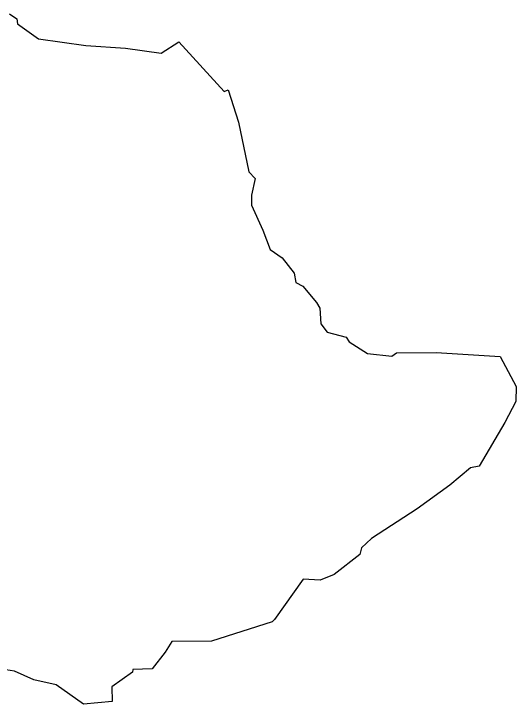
# Model space of a CAD drawing. Header units: metres. Extents: x 315389 to 321562, y 1890979 to 1895561.
# Drawn here: x 318476 to 321562, y 1891079 to 1895318 of the extents above; entities that cross this region are included whole.
import ezdxf

# ---------------------------------------------------------------- set-up
doc = ezdxf.new("R2010")
doc.units = ezdxf.units.M
doc.layers.add('VILLAGE BOUNDRY', color=3, linetype='Continuous')

msp = doc.modelspace()

# ---------------------------------------------------------------- linework, layer by layer
at = {"layer": 'VILLAGE BOUNDRY', "color": 3, "flags": 128}
msp.add_lwpolyline([(319381, 1895076.4), (319490.3, 1895145.4)], dxfattribs=at)
at = {"layer": 'VILLAGE BOUNDRY', "color": 3}
for points in [[(318450.2, 1895318.3, 0), (318493.5, 1895287.9, 0), (318497.9, 1895257.1, 0), (318628.1, 1895164.6, 0), (318918.9, 1895124.3, 0), (319162.3, 1895108.2, 0), (319381, 1895076.4, 0)], [(319490.3, 1895145.4, 0), (319768.7, 1894840.6, 0), (319793.2, 1894850.6, 0), (319856.9, 1894652, 0), (319919, 1894347.4, 0), (319958.4, 1894306.2, 0), (319935.6, 1894204.9, 0), (319935.7, 1894143.5, 0)], [(319935.7, 1894143.5, 0), (320006, 1893989, 0), (320051.2, 1893871.3, 0), (320125.1, 1893820.8, 0), (320198.4, 1893725, 0), (320207.9, 1893668.2, 0), (320251.7, 1893645.1, 0), (320336.1, 1893544.9, 0), (320355, 1893511.1, 0), (320361.9, 1893415.6, 0), (320400.8, 1893364.1, 0), (320518.5, 1893331.8, 0), (320535.4, 1893304.8, 0), (320648.5, 1893232.9, 0), (320797.1, 1893215.2, 0), (320827.5, 1893236.2, 0), (321071.3, 1893238.2, 0), (321464.2, 1893214.1, 0), (321562.1, 1893029.2, 0), (321560, 1892938.1, 0), (321492.2, 1892809.3, 0), (321335.4, 1892540.8, 0), (321281.8, 1892530.1, 0), (321154.4, 1892423.7, 0), (320954.1, 1892278.2, 0), (320672.4, 1892096.7, 0), (320611.5, 1892040.2, 0), (320601.3, 1891997.7, 0), (320444.6, 1891876.4, 0), (320357.8, 1891840.9, 0), (320254.1, 1891847.2, 0), (320076.8, 1891598.2, 0), (320062.7, 1891585.5, 0), (319690.4, 1891465.1, 0), (319445.8, 1891464.4, 0), (319405.1, 1891399.1, 0), (319325.1, 1891296.4, 0), (319207.6, 1891292.9, 0), (319205.1, 1891275.4, 0), (319077.7, 1891184.8, 0), (319080.1, 1891095.7, 0), (318904.3, 1891079.1, 0), (318735.3, 1891197.4, 0), (318598.1, 1891229.2, 0), (318480.4, 1891282.8, 0), (318399.7, 1891294.1, 0)]]:
    msp.add_polyline3d(points, dxfattribs=at)

doc.saveas('drawing.dxf')
